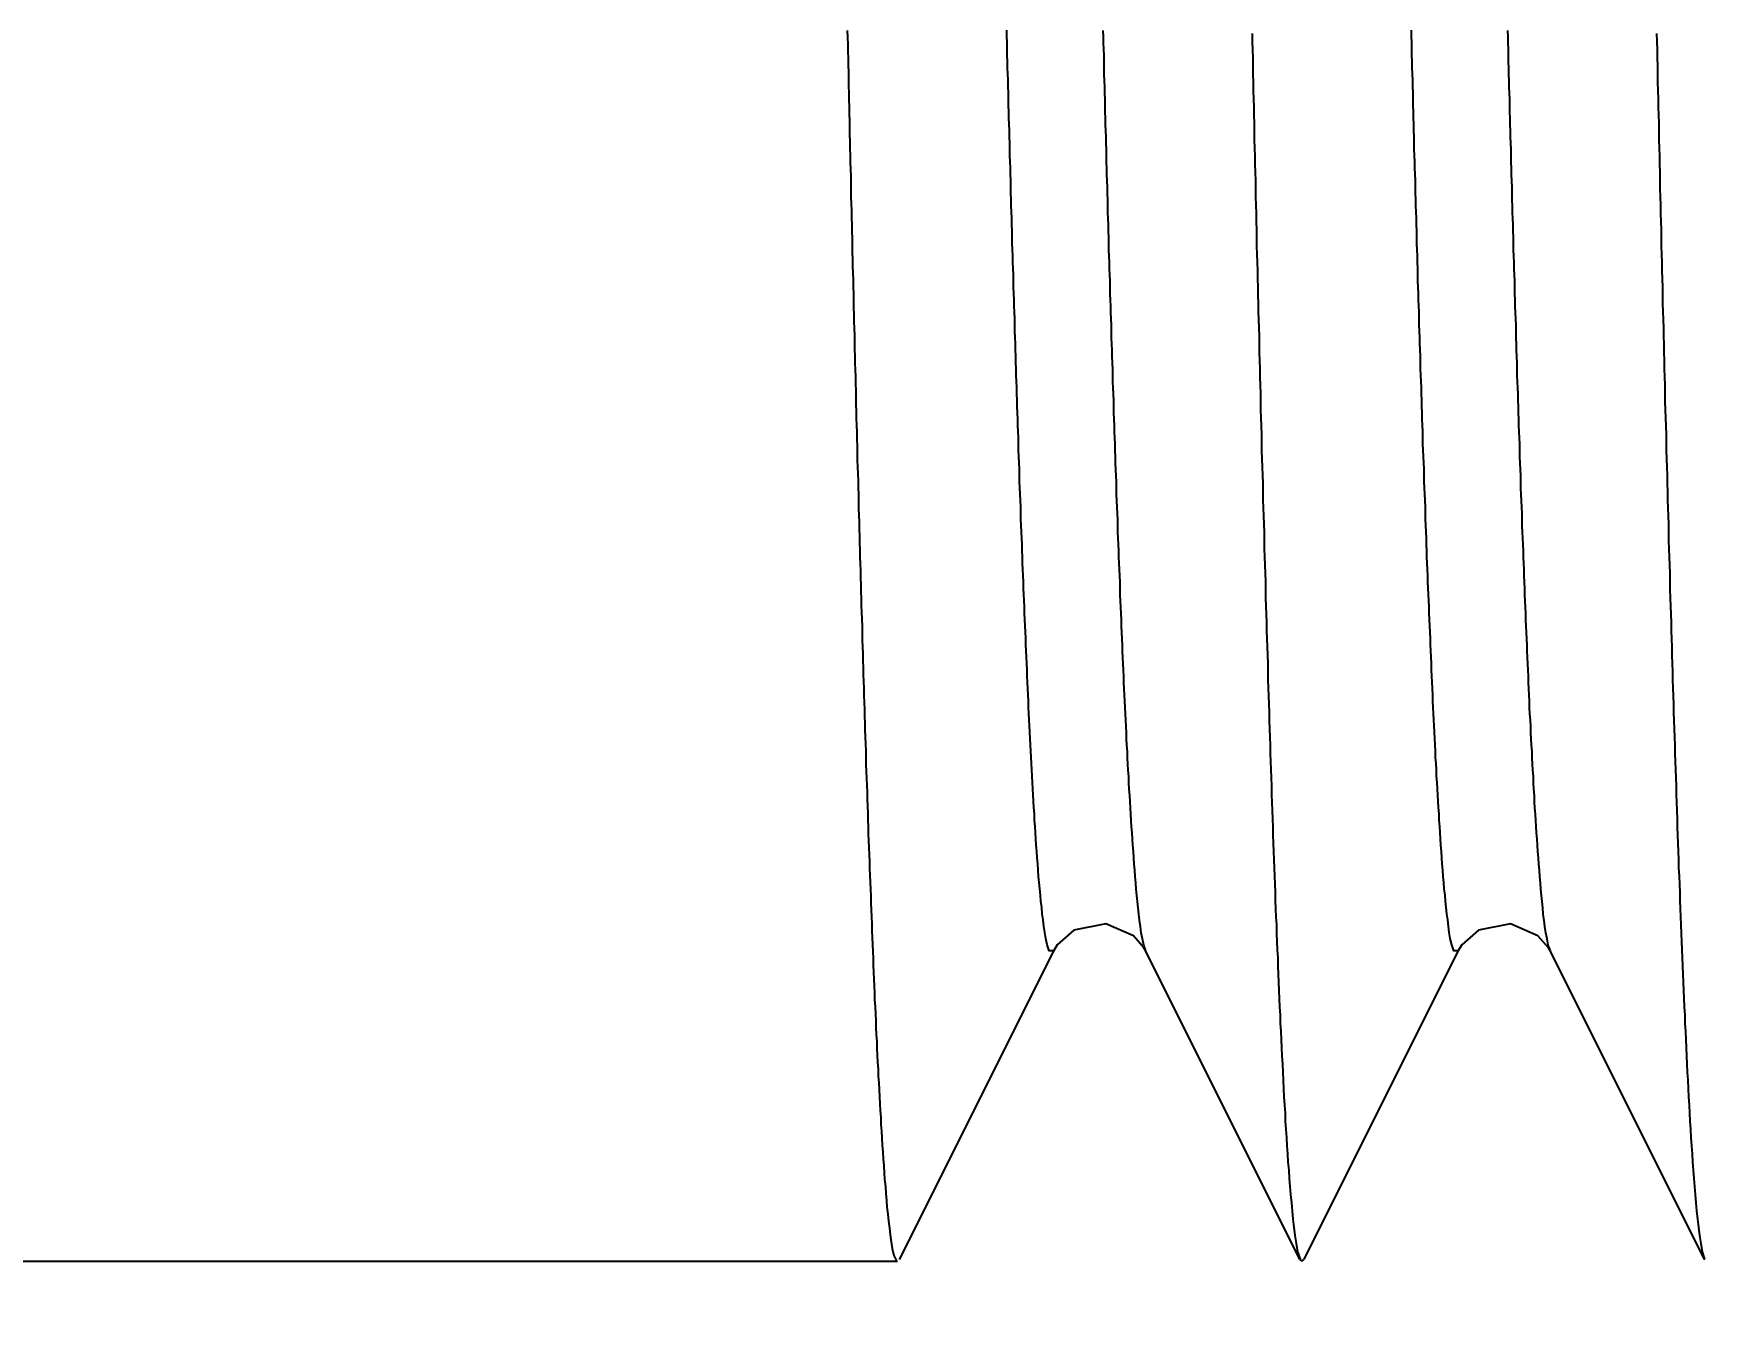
# Model space of a CAD drawing. Header units: millimetres. Extents: x 0 to 5600, y -67 to 2530.
# Drawn here: x 4103.92 to 4110.28, y 1441.9 to 1446.77 of the extents above; entities that cross this region are included whole.
import ezdxf

# ---------------------------------------------------------------- set-up
doc = ezdxf.new("R2010")
doc.units = ezdxf.units.MM
doc.layers.add('내부선 및 부속', color=4, linetype='Continuous')
doc.layers.add('치수선', color=7, linetype='Continuous')
doc.styles.add('____', font='')
doc.styles.get('____').set_extended_font_data('굴림')
doc.dimstyles.new('MSADIM', dxfattribs={"dimtxt": 33, "dimasz": 17, "dimexe": 10, "dimexo": 7.5, "dimgap": 10, "dimtad": 0, "dimtih": 1, "dimtoh": 1, "dimdec": 0, "dimzin": 1, "dimdsep": 46, "dimtxsty": '____', "dimcen": 11.25, "dimadec": 0, "dimazin": 0, "dimtfac": 1, "dimtdec": 0, "dimtix": 1, "dimtmove": 0, "dimatfit": 3, "dimfxl": 1, "dimtolj": 1, "dimtzin": 1, "dimarcsym": 0})

# ---------------------------------------------------------------- blocks, each defined once
blk = doc.blocks.new('*D6')
at = {"layer": '치수선', "color": 0, "linetype": 'Continuous', "lineweight": -2, "transparency": 16777216}
for p, q in [((4756.2135, 1571.0221), (4756.2135, 1227.9146)), ((4056.2135, 1376.0221), (4056.2135, 1227.9146)), ((4073.2135, 1237.9146), (4369.083, 1237.9146)), ((4739.2135, 1237.9146), (4443.344, 1237.9146))]:
    blk.add_line(p, q, dxfattribs=at)
at = {"layer": '치수선', "color": 0, "linetype": 'Continuous', "transparency": 16777216}
for points in [[(4073.2135, 1240.7479), (4073.2135, 1235.0813), (4056.2135, 1237.9146)], [(4739.2135, 1240.7479), (4739.2135, 1235.0813), (4756.2135, 1237.9146)]]:
    blk.add_solid(points, dxfattribs=at)
at = {"layer": '치수선', "color": 0, "linetype": 'Continuous', "transparency": 16777216, "insert": (4406.2135, 1237.9146), "char_height": 25, "attachment_point": 5, "style": '____'}
blk.add_mtext('\\A1;700', dxfattribs=at)

msp = doc.modelspace()

# ---------------------------------------------------------------- linework, layer by layer
at = {"layer": '내부선 및 부속', "linetype": 'Continuous'}
for p, q in [((4107.7988, 1443.2778), (4107.2119, 1442.1047)), ((4108.7371, 1442.1047), (4108.1503, 1443.2778)), ((4109.3386, 1443.2778), (4108.7518, 1442.1047)), ((4110.277, 1442.1047), (4109.6901, 1443.2778)), ((4072.6382, 1442.0974), (4107.2046, 1442.0974)), ((4072.6382, 1442.0974), (4107.2046, 1442.0974)), ((4107.2036, 1442.0975), (4107.2046, 1442.0974)), ((4108.7371, 1442.1047), (4108.7444, 1442.0974)), ((4108.7444, 1442.0974), (4108.7518, 1442.1047))]:
    msp.add_line(p, q, dxfattribs=at)
at = {"layer": '내부선 및 부속', "linetype": 'Continuous', "flags": 128}
for points in [[(4107.0144, 1446.7801), (4107.0154, 1446.7531), (4107.0164, 1446.7271), (4107.0164, 1446.7011), (4107.0174, 1446.6741), (4107.0174, 1446.6481), (4107.0184, 1446.6211), (4107.0184, 1446.5951), (4107.0194, 1446.5691), (4107.0204, 1446.5421), (4107.0204, 1446.5161), (4107.0214, 1446.4901), (4107.0214, 1446.4631), (4107.0224, 1446.4371), (4107.0224, 1446.4111), (4107.0234, 1446.3841), (4107.0244, 1446.3581), (4107.0244, 1446.3321), (4107.0254, 1446.3051), (4107.0254, 1446.2791), (4107.0264, 1446.2531), (4107.0274, 1446.2261), (4107.0274, 1446.2001), (4107.0284, 1446.1741), (4107.0284, 1446.1471), (4107.0294, 1446.1211), (4107.0304, 1446.0951), (4107.0304, 1446.0681), (4107.0314, 1446.0421), (4107.0314, 1446.0161), (4107.0324, 1445.9891), (4107.0334, 1445.9631), (4107.0334, 1445.9631), (4107.0334, 1445.9371), (4107.0344, 1445.9101), (4107.0344, 1445.8841), (4107.0354, 1445.8571), (4107.0364, 1445.8311), (4107.0364, 1445.8051), (4107.0374, 1445.7781), (4107.0384, 1445.7521), (4107.0384, 1445.7261), (4107.0394, 1445.6991), (4107.0394, 1445.6731), (4107.0404, 1445.6471), (4107.0414, 1445.6201), (4107.0414, 1445.5941), (4107.0424, 1445.5681), (4107.0434, 1445.5411), (4107.0434, 1445.5151), (4107.0444, 1445.4891), (4107.0454, 1445.4621), (4107.0454, 1445.4361), (4107.0464, 1445.4101), (4107.0464, 1445.3831), (4107.0474, 1445.3571), (4107.0484, 1445.3311), (4107.0484, 1445.3041), (4107.0494, 1445.2781), (4107.0504, 1445.2521), (4107.0504, 1445.2251), (4107.0514, 1445.1991), (4107.0524, 1445.1731), (4107.0524, 1445.1461), (4107.0534, 1445.1201), (4107.0544, 1445.0941), (4107.0554, 1445.0671), (4107.0554, 1445.0411), (4107.0564, 1445.0151), (4107.0574, 1444.9881), (4107.0574, 1444.9621), (4107.0584, 1444.9351), (4107.0594, 1444.9091), (4107.0594, 1444.8831), (4107.0604, 1444.8561), (4107.0614, 1444.8301), (4107.0624, 1444.8041), (4107.0624, 1444.7771), (4107.0634, 1444.7511), (4107.0644, 1444.7251), (4107.0644, 1444.6981), (4107.0654, 1444.6721), (4107.0664, 1444.6461), (4107.0674, 1444.6191), (4107.0674, 1444.5931), (4107.0684, 1444.5671), (4107.0694, 1444.5401), (4107.0704, 1444.5141), (4107.0704, 1444.4881), (4107.0714, 1444.4611), (4107.0724, 1444.4351), (4107.0734, 1444.4091), (4107.0734, 1444.3821), (4107.0744, 1444.3561), (4107.0754, 1444.3301), (4107.0764, 1444.3031), (4107.0774, 1444.2771), (4107.0774, 1444.2511), (4107.0784, 1444.2241), (4107.0794, 1444.1981), (4107.0804, 1444.1721), (4107.0814, 1444.1451), (4107.0814, 1444.1191), (4107.0824, 1444.0931), (4107.0834, 1444.0661), (4107.0844, 1444.0401), (4107.0854, 1444.0141), (4107.0854, 1443.9871), (4107.0864, 1443.9611), (4107.0874, 1443.9351), (4107.0884, 1443.9081), (4107.0894, 1443.8821), (4107.0904, 1443.8561), (4107.0914, 1443.8291), (4107.0924, 1443.8031), (4107.0924, 1443.7771), (4107.0934, 1443.7501), (4107.0944, 1443.7241), (4107.0954, 1443.6981), (4107.0964, 1443.6711), (4107.0974, 1443.6451), (4107.0984, 1443.6191), (4107.0994, 1443.5921), (4107.1004, 1443.5661), (4107.1014, 1443.5401), (4107.1024, 1443.5131), (4107.1034, 1443.4871), (4107.1044, 1443.4611), (4107.1054, 1443.4341), (4107.1064, 1443.4081), (4107.1074, 1443.3821), (4107.1084, 1443.3551), (4107.1094, 1443.3291), (4107.1094, 1443.3291), (4107.1104, 1443.3031), (4107.1114, 1443.2761), (4107.1124, 1443.2501), (4107.1134, 1443.2241), (4107.1144, 1443.1971), (4107.1154, 1443.1711), (4107.1164, 1443.1451), (4107.1174, 1443.1181), (4107.1184, 1443.0921), (4107.1204, 1443.0661), (4107.1214, 1443.0391), (4107.1224, 1443.0131), (4107.1234, 1442.9871), (4107.1244, 1442.9601), (4107.1264, 1442.9341), (4107.1274, 1442.9081), (4107.1284, 1442.8811), (4107.1294, 1442.8551), (4107.1314, 1442.8291), (4107.1324, 1442.8021), (4107.1344, 1442.7761), (4107.1354, 1442.7501), (4107.1364, 1442.7231), (4107.1384, 1442.6971), (4107.1394, 1442.6711), (4107.1414, 1442.6451), (4107.1424, 1442.6181), (4107.1444, 1442.5921), (4107.1464, 1442.5661), (4107.1474, 1442.5391), (4107.1494, 1442.5131), (4107.1514, 1442.4871), (4107.1534, 1442.4601), (4107.1544, 1442.4341), (4107.1564, 1442.4081), (4107.1594, 1442.3821), (4107.1614, 1442.3551), (4107.1634, 1442.3291), (4107.1654, 1442.3031), (4107.1684, 1442.2771), (4107.1714, 1442.2501), (4107.1744, 1442.2241), (4107.1774, 1442.1981), (4107.1814, 1442.1721), (4107.1854, 1442.1461), (4107.1914, 1442.1201), (4107.2034, 1442.0971), (4107.2034, 1442.0971)], [(4107.7984, 1443.2781), (4107.7824, 1443.2791), (4107.7754, 1443.3021), (4107.7704, 1443.3251), (4107.7664, 1443.3481), (4107.7624, 1443.3721), (4107.7594, 1443.3961), (4107.7564, 1443.4191), (4107.7544, 1443.4431), (4107.7514, 1443.4671), (4107.7494, 1443.4911), (4107.7474, 1443.5141), (4107.7444, 1443.5381), (4107.7424, 1443.5621), (4107.7414, 1443.5861), (4107.7394, 1443.6101), (4107.7374, 1443.6331), (4107.7354, 1443.6571), (4107.7334, 1443.6811), (4107.7324, 1443.7051), (4107.7304, 1443.7291), (4107.7294, 1443.7521), (4107.7274, 1443.7761), (4107.7264, 1443.8001), (4107.7244, 1443.8241), (4107.7234, 1443.8481), (4107.7214, 1443.8721), (4107.7204, 1443.8951), (4107.7194, 1443.9191), (4107.7174, 1443.9431), (4107.7164, 1443.9671), (4107.7154, 1443.9911), (4107.7144, 1444.0151), (4107.7124, 1444.0381), (4107.7114, 1444.0621), (4107.7104, 1444.0861), (4107.7094, 1444.1101), (4107.7084, 1444.1341), (4107.7064, 1444.1581), (4107.7054, 1444.1811), (4107.7044, 1444.2051), (4107.7034, 1444.2291), (4107.7024, 1444.2531), (4107.7014, 1444.2771), (4107.7004, 1444.3011), (4107.6994, 1444.3241), (4107.6984, 1444.3481), (4107.6974, 1444.3721), (4107.6964, 1444.3961), (4107.6954, 1444.4201), (4107.6944, 1444.4441), (4107.6934, 1444.4681), (4107.6924, 1444.4911), (4107.6914, 1444.5151), (4107.6904, 1444.5391), (4107.6894, 1444.5631), (4107.6884, 1444.5871), (4107.6874, 1444.6111), (4107.6864, 1444.6341), (4107.6854, 1444.6581), (4107.6844, 1444.6821), (4107.6834, 1444.7061), (4107.6824, 1444.7301), (4107.6814, 1444.7541), (4107.6814, 1444.7781), (4107.6804, 1444.8011), (4107.6794, 1444.8251), (4107.6784, 1444.8491), (4107.6774, 1444.8731), (4107.6764, 1444.8971), (4107.6754, 1444.9211), (4107.6754, 1444.9451), (4107.6744, 1444.9681), (4107.6734, 1444.9921), (4107.6724, 1445.0161), (4107.6714, 1445.0401), (4107.6704, 1445.0641), (4107.6704, 1445.0881), (4107.6694, 1445.1121), (4107.6684, 1445.1351), (4107.6674, 1445.1591), (4107.6664, 1445.1831), (4107.6664, 1445.2071), (4107.6654, 1445.2311), (4107.6644, 1445.2551), (4107.6634, 1445.2781), (4107.6634, 1445.3021), (4107.6624, 1445.3261), (4107.6614, 1445.3501), (4107.6604, 1445.3741), (4107.6594, 1445.3981), (4107.6594, 1445.4221), (4107.6584, 1445.4451), (4107.6574, 1445.4691), (4107.6574, 1445.4931), (4107.6564, 1445.5171), (4107.6554, 1445.5411), (4107.6544, 1445.5651), (4107.6544, 1445.5891), (4107.6534, 1445.6121), (4107.6524, 1445.6361), (4107.6524, 1445.6361), (4107.6514, 1445.6601), (4107.6514, 1445.6841), (4107.6504, 1445.7081), (4107.6494, 1445.7321), (4107.6494, 1445.7561), (4107.6484, 1445.7791), (4107.6474, 1445.8031), (4107.6474, 1445.8271), (4107.6464, 1445.8511), (4107.6454, 1445.8751), (4107.6444, 1445.8991), (4107.6444, 1445.9231), (4107.6434, 1445.9461), (4107.6424, 1445.9701), (4107.6424, 1445.9941), (4107.6414, 1446.0181), (4107.6404, 1446.0421), (4107.6404, 1446.0661), (4107.6394, 1446.0901), (4107.6384, 1446.1141), (4107.6384, 1446.1371), (4107.6374, 1446.1611), (4107.6364, 1446.1851), (4107.6364, 1446.2091), (4107.6354, 1446.2331), (4107.6354, 1446.2571), (4107.6344, 1446.2811), (4107.6334, 1446.3041), (4107.6334, 1446.3281), (4107.6324, 1446.3521), (4107.6314, 1446.3761), (4107.6314, 1446.4001), (4107.6304, 1446.4241), (4107.6294, 1446.4481), (4107.6294, 1446.4711), (4107.6284, 1446.4951), (4107.6284, 1446.5191), (4107.6274, 1446.5431), (4107.6264, 1446.5671), (4107.6264, 1446.5911), (4107.6254, 1446.6151), (4107.6244, 1446.6381), (4107.6244, 1446.6621), (4107.6234, 1446.6861), (4107.6234, 1446.7101), (4107.6224, 1446.7341), (4107.6214, 1446.7581), (4107.6214, 1446.7821)], [(4108.1504, 1443.2781), (4108.1424, 1443.3001), (4108.1374, 1443.3241), (4108.1334, 1443.3471), (4108.1304, 1443.3711), (4108.1264, 1443.3951), (4108.1234, 1443.4181), (4108.1214, 1443.4421), (4108.1184, 1443.4661), (4108.1164, 1443.4891), (4108.1144, 1443.5131), (4108.1124, 1443.5371), (4108.1104, 1443.5611), (4108.1084, 1443.5851), (4108.1064, 1443.6081), (4108.1044, 1443.6321), (4108.1034, 1443.6561), (4108.1014, 1443.6801), (4108.0994, 1443.7041), (4108.0984, 1443.7271), (4108.0964, 1443.7511), (4108.0944, 1443.7751), (4108.0934, 1443.7991), (4108.0924, 1443.8231), (4108.0904, 1443.8461), (4108.0894, 1443.8701), (4108.0874, 1443.8941), (4108.0864, 1443.9181), (4108.0854, 1443.9421), (4108.0834, 1443.9661), (4108.0824, 1443.9891), (4108.0814, 1444.0131), (4108.0804, 1444.0371), (4108.0784, 1444.0611), (4108.0774, 1444.0851), (4108.0764, 1444.1091), (4108.0754, 1444.1321), (4108.0744, 1444.1561), (4108.0734, 1444.1801), (4108.0724, 1444.2041), (4108.0704, 1444.2281), (4108.0694, 1444.2521), (4108.0684, 1444.2761), (4108.0674, 1444.2991), (4108.0664, 1444.3231), (4108.0654, 1444.3471), (4108.0644, 1444.3711), (4108.0634, 1444.3951), (4108.0624, 1444.4191), (4108.0614, 1444.4421), (4108.0604, 1444.4661), (4108.0594, 1444.4901), (4108.0584, 1444.5141), (4108.0574, 1444.5381), (4108.0564, 1444.5621), (4108.0554, 1444.5861), (4108.0544, 1444.6091), (4108.0534, 1444.6331), (4108.0524, 1444.6571), (4108.0524, 1444.6811), (4108.0514, 1444.7051), (4108.0504, 1444.7291), (4108.0494, 1444.7531), (4108.0484, 1444.7761), (4108.0474, 1444.8001), (4108.0464, 1444.8241), (4108.0454, 1444.8481), (4108.0444, 1444.8721), (4108.0444, 1444.8961), (4108.0434, 1444.9191), (4108.0424, 1444.9431), (4108.0414, 1444.9671), (4108.0404, 1444.9911), (4108.0394, 1445.0151), (4108.0394, 1445.0391), (4108.0384, 1445.0631), (4108.0374, 1445.0861), (4108.0364, 1445.1101), (4108.0354, 1445.1341), (4108.0354, 1445.1581), (4108.0344, 1445.1821), (4108.0334, 1445.2061), (4108.0324, 1445.2301), (4108.0314, 1445.2531), (4108.0314, 1445.2771), (4108.0304, 1445.3011), (4108.0294, 1445.3251), (4108.0284, 1445.3491), (4108.0284, 1445.3731), (4108.0274, 1445.3971), (4108.0264, 1445.4201), (4108.0254, 1445.4441), (4108.0254, 1445.4681), (4108.0244, 1445.4921), (4108.0234, 1445.5161), (4108.0224, 1445.5401), (4108.0224, 1445.5641), (4108.0214, 1445.5871), (4108.0204, 1445.6111), (4108.0194, 1445.6351), (4108.0194, 1445.6591), (4108.0194, 1445.6591), (4108.0184, 1445.6831), (4108.0174, 1445.7071), (4108.0174, 1445.7311), (4108.0164, 1445.7541), (4108.0154, 1445.7781), (4108.0154, 1445.8021), (4108.0144, 1445.8261), (4108.0134, 1445.8501), (4108.0124, 1445.8741), (4108.0124, 1445.8981), (4108.0114, 1445.9211), (4108.0104, 1445.9451), (4108.0104, 1445.9691), (4108.0094, 1445.9931), (4108.0084, 1446.0171), (4108.0084, 1446.0411), (4108.0074, 1446.0651), (4108.0064, 1446.0881), (4108.0064, 1446.1121), (4108.0054, 1446.1361), (4108.0044, 1446.1601), (4108.0044, 1446.1841), (4108.0034, 1446.2081), (4108.0024, 1446.2321), (4108.0024, 1446.2551), (4108.0014, 1446.2791), (4108.0014, 1446.3031), (4108.0004, 1446.3271), (4107.9994, 1446.3511), (4107.9994, 1446.3751), (4107.9984, 1446.3991), (4107.9974, 1446.4221), (4107.9974, 1446.4461), (4107.9964, 1446.4701), (4107.9954, 1446.4941), (4107.9954, 1446.5181), (4107.9944, 1446.5421), (4107.9944, 1446.5661), (4107.9934, 1446.5891), (4107.9924, 1446.6131), (4107.9924, 1446.6371), (4107.9914, 1446.6611), (4107.9914, 1446.6851), (4107.9904, 1446.7091), (4107.9894, 1446.7331), (4107.9894, 1446.7561), (4107.9884, 1446.7801)], [(4108.5554, 1446.7691), (4108.5554, 1446.7381), (4108.5564, 1446.7071), (4108.5574, 1446.6761), (4108.5574, 1446.6451), (4108.5584, 1446.6141), (4108.5594, 1446.5831), (4108.5594, 1446.5511), (4108.5604, 1446.5201), (4108.5614, 1446.4891), (4108.5614, 1446.4581), (4108.5624, 1446.4271), (4108.5634, 1446.3961), (4108.5634, 1446.3651), (4108.5644, 1446.3331), (4108.5654, 1446.3021), (4108.5654, 1446.2711), (4108.5664, 1446.2401), (4108.5674, 1446.2091), (4108.5674, 1446.1781), (4108.5684, 1446.1471), (4108.5694, 1446.1161), (4108.5704, 1446.0841), (4108.5704, 1446.0531), (4108.5714, 1446.0221), (4108.5724, 1445.9911), (4108.5724, 1445.9601), (4108.5734, 1445.9291), (4108.5744, 1445.8981), (4108.5754, 1445.8671), (4108.5754, 1445.8351), (4108.5764, 1445.8041), (4108.5774, 1445.7731), (4108.5784, 1445.7421), (4108.5784, 1445.7111), (4108.5794, 1445.6801), (4108.5804, 1445.6491), (4108.5814, 1445.6181), (4108.5814, 1445.5861), (4108.5824, 1445.5551), (4108.5834, 1445.5241), (4108.5844, 1445.4931), (4108.5844, 1445.4621), (4108.5854, 1445.4311), (4108.5864, 1445.4001), (4108.5874, 1445.3681), (4108.5874, 1445.3371), (4108.5884, 1445.3061), (4108.5894, 1445.2751), (4108.5904, 1445.2441), (4108.5914, 1445.2131), (4108.5914, 1445.1821), (4108.5924, 1445.1511), (4108.5934, 1445.1191), (4108.5944, 1445.0881), (4108.5954, 1445.0571), (4108.5954, 1445.0261), (4108.5964, 1444.9951), (4108.5974, 1444.9641), (4108.5984, 1444.9331), (4108.5994, 1444.9021), (4108.6004, 1444.8701), (4108.6004, 1444.8391), (4108.6014, 1444.8081), (4108.6024, 1444.7771), (4108.6034, 1444.7461), (4108.6044, 1444.7151), (4108.6054, 1444.6841), (4108.6064, 1444.6531), (4108.6064, 1444.6211), (4108.6074, 1444.5901), (4108.6084, 1444.5591), (4108.6094, 1444.5281), (4108.6104, 1444.4971), (4108.6114, 1444.4661), (4108.6124, 1444.4351), (4108.6134, 1444.4041), (4108.6144, 1444.3721), (4108.6144, 1444.3411), (4108.6154, 1444.3101), (4108.6164, 1444.2791), (4108.6174, 1444.2481), (4108.6184, 1444.2171), (4108.6194, 1444.1861), (4108.6204, 1444.1551), (4108.6214, 1444.1231), (4108.6224, 1444.0921), (4108.6234, 1444.0611), (4108.6244, 1444.0301), (4108.6254, 1443.9991), (4108.6264, 1443.9681), (4108.6274, 1443.9371), (4108.6284, 1443.9061), (4108.6294, 1443.8741), (4108.6304, 1443.8431), (4108.6314, 1443.8121), (4108.6314, 1443.8121), (4108.6324, 1443.7811), (4108.6334, 1443.7501), (4108.6344, 1443.7191), (4108.6354, 1443.6881), (4108.6364, 1443.6571), (4108.6374, 1443.6261), (4108.6394, 1443.5941), (4108.6404, 1443.5631), (4108.6414, 1443.5321), (4108.6424, 1443.5011), (4108.6434, 1443.4701), (4108.6444, 1443.4391), (4108.6454, 1443.4081), (4108.6474, 1443.3771), (4108.6484, 1443.3451), (4108.6494, 1443.3141), (4108.6504, 1443.2831), (4108.6524, 1443.2521), (4108.6534, 1443.2211), (4108.6544, 1443.1901), (4108.6554, 1443.1591), (4108.6574, 1443.1281), (4108.6584, 1443.0971), (4108.6594, 1443.0651), (4108.6614, 1443.0341), (4108.6624, 1443.0031), (4108.6644, 1442.9721), (4108.6654, 1442.9411), (4108.6674, 1442.9101), (4108.6684, 1442.8791), (4108.6704, 1442.8481), (4108.6714, 1442.8171), (4108.6734, 1442.7861), (4108.6744, 1442.7541), (4108.6764, 1442.7231), (4108.6784, 1442.6921), (4108.6804, 1442.6611), (4108.6814, 1442.6301), (4108.6834, 1442.5991), (4108.6854, 1442.5681), (4108.6874, 1442.5371), (4108.6894, 1442.5061), (4108.6914, 1442.4751), (4108.6944, 1442.4441), (4108.6964, 1442.4131), (4108.6984, 1442.3821), (4108.7014, 1442.3511), (4108.7044, 1442.3201), (4108.7074, 1442.2891), (4108.7104, 1442.2581), (4108.7134, 1442.2271), (4108.7174, 1442.1961), (4108.7224, 1442.1651), (4108.7284, 1442.1341), (4108.7374, 1442.1051), (4108.7374, 1442.1051)], [(4109.3384, 1443.2781), (4109.3224, 1443.2791), (4109.3154, 1443.3021), (4109.3094, 1443.3251), (4109.3054, 1443.3481), (4109.3024, 1443.3721), (4109.2994, 1443.3961), (4109.2964, 1443.4191), (4109.2934, 1443.4431), (4109.2914, 1443.4671), (4109.2894, 1443.4911), (4109.2864, 1443.5141), (4109.2844, 1443.5381), (4109.2824, 1443.5621), (4109.2804, 1443.5861), (4109.2784, 1443.6091), (4109.2774, 1443.6331), (4109.2754, 1443.6571), (4109.2734, 1443.6811), (4109.2724, 1443.7051), (4109.2704, 1443.7291), (4109.2694, 1443.7521), (4109.2674, 1443.7761), (4109.2664, 1443.8001), (4109.2644, 1443.8241), (4109.2634, 1443.8481), (4109.2614, 1443.8711), (4109.2604, 1443.8951), (4109.2594, 1443.9191), (4109.2574, 1443.9431), (4109.2564, 1443.9671), (4109.2554, 1443.9911), (4109.2534, 1444.0141), (4109.2524, 1444.0381), (4109.2514, 1444.0621), (4109.2504, 1444.0861), (4109.2494, 1444.1101), (4109.2474, 1444.1341), (4109.2464, 1444.1581), (4109.2454, 1444.1811), (4109.2444, 1444.2051), (4109.2434, 1444.2291), (4109.2424, 1444.2531), (4109.2414, 1444.2771), (4109.2404, 1444.3011), (4109.2394, 1444.3241), (4109.2384, 1444.3481), (4109.2374, 1444.3721), (4109.2364, 1444.3961), (4109.2354, 1444.4201), (4109.2344, 1444.4441), (4109.2334, 1444.4671), (4109.2324, 1444.4911), (4109.2314, 1444.5151), (4109.2304, 1444.5391), (4109.2294, 1444.5631), (4109.2284, 1444.5871), (4109.2274, 1444.6111), (4109.2264, 1444.6341), (4109.2254, 1444.6581), (4109.2244, 1444.6821), (4109.2234, 1444.7061), (4109.2224, 1444.7301), (4109.2214, 1444.7541), (4109.2204, 1444.7781), (4109.2204, 1444.8011), (4109.2194, 1444.8251), (4109.2184, 1444.8491), (4109.2174, 1444.8731), (4109.2164, 1444.8971), (4109.2154, 1444.9211), (4109.2144, 1444.9441), (4109.2144, 1444.9681), (4109.2134, 1444.9921), (4109.2124, 1445.0161), (4109.2114, 1445.0401), (4109.2104, 1445.0641), (4109.2094, 1445.0881), (4109.2094, 1445.1111), (4109.2084, 1445.1351), (4109.2074, 1445.1591), (4109.2064, 1445.1831), (4109.2054, 1445.2071), (4109.2054, 1445.2311), (4109.2044, 1445.2551), (4109.2034, 1445.2781), (4109.2024, 1445.3021), (4109.2024, 1445.3261), (4109.2014, 1445.3501), (4109.2004, 1445.3741), (4109.1994, 1445.3981), (4109.1994, 1445.4221), (4109.1984, 1445.4451), (4109.1974, 1445.4691), (4109.1964, 1445.4931), (4109.1964, 1445.5171), (4109.1954, 1445.5411), (4109.1944, 1445.5651), (4109.1934, 1445.5891), (4109.1934, 1445.6121), (4109.1924, 1445.6361), (4109.1924, 1445.6361), (4109.1914, 1445.6601), (4109.1914, 1445.6841), (4109.1904, 1445.7081), (4109.1894, 1445.7321), (4109.1884, 1445.7561), (4109.1884, 1445.7791), (4109.1874, 1445.8031), (4109.1864, 1445.8271), (4109.1864, 1445.8511), (4109.1854, 1445.8751), (4109.1844, 1445.8991), (4109.1844, 1445.9231), (4109.1834, 1445.9461), (4109.1824, 1445.9701), (4109.1824, 1445.9941), (4109.1814, 1446.0181), (4109.1804, 1446.0421), (4109.1804, 1446.0661), (4109.1794, 1446.0901), (4109.1784, 1446.1131), (4109.1784, 1446.1371), (4109.1774, 1446.1611), (4109.1764, 1446.1851), (4109.1764, 1446.2091), (4109.1754, 1446.2331), (4109.1744, 1446.2571), (4109.1744, 1446.2801), (4109.1734, 1446.3041), (4109.1724, 1446.3281), (4109.1724, 1446.3521), (4109.1714, 1446.3761), (4109.1704, 1446.4001), (4109.1704, 1446.4241), (4109.1694, 1446.4481), (4109.1694, 1446.4711), (4109.1684, 1446.4951), (4109.1674, 1446.5191), (4109.1674, 1446.5431), (4109.1664, 1446.5671), (4109.1664, 1446.5911), (4109.1654, 1446.6151), (4109.1644, 1446.6381), (4109.1644, 1446.6621), (4109.1634, 1446.6861), (4109.1624, 1446.7101), (4109.1624, 1446.7341), (4109.1614, 1446.7581), (4109.1614, 1446.7821)], [(4109.6904, 1443.2781), (4109.6824, 1443.3001), (4109.6774, 1443.3241), (4109.6734, 1443.3471), (4109.6694, 1443.3711), (4109.6664, 1443.3941), (4109.6634, 1443.4181), (4109.6614, 1443.4421), (4109.6584, 1443.4661), (4109.6564, 1443.4891), (4109.6544, 1443.5131), (4109.6524, 1443.5371), (4109.6504, 1443.5611), (4109.6484, 1443.5851), (4109.6464, 1443.6081), (4109.6444, 1443.6321), (4109.6424, 1443.6561), (4109.6414, 1443.6801), (4109.6394, 1443.7041), (4109.6374, 1443.7271), (4109.6364, 1443.7511), (4109.6344, 1443.7751), (4109.6334, 1443.7991), (4109.6314, 1443.8231), (4109.6304, 1443.8461), (4109.6294, 1443.8701), (4109.6274, 1443.8941), (4109.6264, 1443.9181), (4109.6254, 1443.9421), (4109.6234, 1443.9661), (4109.6224, 1443.9891), (4109.6214, 1444.0131), (4109.6204, 1444.0371), (4109.6184, 1444.0611), (4109.6174, 1444.0851), (4109.6164, 1444.1091), (4109.6154, 1444.1321), (4109.6144, 1444.1561), (4109.6124, 1444.1801), (4109.6114, 1444.2041), (4109.6104, 1444.2281), (4109.6094, 1444.2521), (4109.6084, 1444.2761), (4109.6074, 1444.2991), (4109.6064, 1444.3231), (4109.6054, 1444.3471), (4109.6044, 1444.3711), (4109.6034, 1444.3951), (4109.6024, 1444.4191), (4109.6014, 1444.4421), (4109.6004, 1444.4661), (4109.5994, 1444.4901), (4109.5984, 1444.5141), (4109.5974, 1444.5381), (4109.5964, 1444.5621), (4109.5954, 1444.5861), (4109.5944, 1444.6091), (4109.5934, 1444.6331), (4109.5924, 1444.6571), (4109.5914, 1444.6811), (4109.5904, 1444.7051), (4109.5904, 1444.7291), (4109.5894, 1444.7521), (4109.5884, 1444.7761), (4109.5874, 1444.8001), (4109.5864, 1444.8241), (4109.5854, 1444.8481), (4109.5844, 1444.8721), (4109.5834, 1444.8961), (4109.5834, 1444.9191), (4109.5824, 1444.9431), (4109.5814, 1444.9671), (4109.5804, 1444.9911), (4109.5794, 1445.0151), (4109.5784, 1445.0391), (4109.5784, 1445.0631), (4109.5774, 1445.0861), (4109.5764, 1445.1101), (4109.5754, 1445.1341), (4109.5744, 1445.1581), (4109.5744, 1445.1821), (4109.5734, 1445.2061), (4109.5724, 1445.2301), (4109.5714, 1445.2531), (4109.5704, 1445.2771), (4109.5704, 1445.3011), (4109.5694, 1445.3251), (4109.5684, 1445.3491), (4109.5674, 1445.3731), (4109.5674, 1445.3971), (4109.5664, 1445.4201), (4109.5654, 1445.4441), (4109.5644, 1445.4681), (4109.5644, 1445.4921), (4109.5634, 1445.5161), (4109.5624, 1445.5401), (4109.5614, 1445.5641), (4109.5614, 1445.5871), (4109.5604, 1445.6111), (4109.5594, 1445.6351), (4109.5594, 1445.6591), (4109.5594, 1445.6591), (4109.5584, 1445.6831), (4109.5574, 1445.7071), (4109.5564, 1445.7311), (4109.5564, 1445.7541), (4109.5554, 1445.7781), (4109.5544, 1445.8021), (4109.5544, 1445.8261), (4109.5534, 1445.8501), (4109.5524, 1445.8741), (4109.5524, 1445.8981), (4109.5514, 1445.9211), (4109.5504, 1445.9451), (4109.5504, 1445.9691), (4109.5494, 1445.9931), (4109.5484, 1446.0171), (4109.5484, 1446.0411), (4109.5474, 1446.0651), (4109.5464, 1446.0881), (4109.5464, 1446.1121), (4109.5454, 1446.1361), (4109.5444, 1446.1601), (4109.5444, 1446.1841), (4109.5434, 1446.2081), (4109.5424, 1446.2321), (4109.5424, 1446.2551), (4109.5414, 1446.2791), (4109.5404, 1446.3031), (4109.5404, 1446.3271), (4109.5394, 1446.3511), (4109.5384, 1446.3751), (4109.5384, 1446.3991), (4109.5374, 1446.4221), (4109.5374, 1446.4461), (4109.5364, 1446.4701), (4109.5354, 1446.4941), (4109.5354, 1446.5181), (4109.5344, 1446.5421), (4109.5334, 1446.5661), (4109.5334, 1446.5891), (4109.5324, 1446.6131), (4109.5324, 1446.6371), (4109.5314, 1446.6611), (4109.5304, 1446.6851), (4109.5304, 1446.7091), (4109.5294, 1446.7331), (4109.5294, 1446.7561), (4109.5284, 1446.7801)], [(4110.0944, 1446.7691), (4110.0954, 1446.7381), (4110.0964, 1446.7071), (4110.0964, 1446.6761), (4110.0974, 1446.6451), (4110.0984, 1446.6141), (4110.0984, 1446.5831), (4110.0994, 1446.5511), (4110.1004, 1446.5201), (4110.1004, 1446.4891), (4110.1014, 1446.4581), (4110.1024, 1446.4271), (4110.1024, 1446.3961), (4110.1034, 1446.3651), (4110.1044, 1446.3331), (4110.1054, 1446.3021), (4110.1054, 1446.2711), (4110.1064, 1446.2401), (4110.1074, 1446.2091), (4110.1074, 1446.1781), (4110.1084, 1446.1471), (4110.1094, 1446.1161), (4110.1094, 1446.0841), (4110.1104, 1446.0531), (4110.1114, 1446.0221), (4110.1124, 1445.9911), (4110.1124, 1445.9601), (4110.1134, 1445.9291), (4110.1144, 1445.8981), (4110.1144, 1445.8671), (4110.1154, 1445.8351), (4110.1164, 1445.8041), (4110.1174, 1445.7731), (4110.1174, 1445.7421), (4110.1184, 1445.7111), (4110.1194, 1445.6801), (4110.1204, 1445.6491), (4110.1204, 1445.6181), (4110.1214, 1445.5861), (4110.1224, 1445.5551), (4110.1234, 1445.5241), (4110.1234, 1445.4931), (4110.1244, 1445.4621), (4110.1254, 1445.4311), (4110.1264, 1445.4001), (4110.1264, 1445.3681), (4110.1274, 1445.3371), (4110.1284, 1445.3061), (4110.1294, 1445.2751), (4110.1304, 1445.2441), (4110.1304, 1445.2131), (4110.1314, 1445.1821), (4110.1324, 1445.1511), (4110.1334, 1445.1191), (4110.1344, 1445.0881), (4110.1344, 1445.0571), (4110.1354, 1445.0261), (4110.1364, 1444.9951), (4110.1374, 1444.9641), (4110.1384, 1444.9331), (4110.1394, 1444.9021), (4110.1394, 1444.8701), (4110.1404, 1444.8391), (4110.1414, 1444.8081), (4110.1424, 1444.7771), (4110.1434, 1444.7461), (4110.1444, 1444.7151), (4110.1444, 1444.6841), (4110.1454, 1444.6531), (4110.1464, 1444.6211), (4110.1474, 1444.5901), (4110.1484, 1444.5591), (4110.1494, 1444.5281), (4110.1504, 1444.4971), (4110.1514, 1444.4661), (4110.1524, 1444.4351), (4110.1524, 1444.4041), (4110.1534, 1444.3721), (4110.1544, 1444.3411), (4110.1554, 1444.3101), (4110.1564, 1444.2791), (4110.1574, 1444.2481), (4110.1584, 1444.2171), (4110.1594, 1444.1861), (4110.1604, 1444.1551), (4110.1614, 1444.1231), (4110.1624, 1444.0921), (4110.1634, 1444.0611), (4110.1644, 1444.0301), (4110.1654, 1443.9991), (4110.1664, 1443.9681), (4110.1674, 1443.9371), (4110.1684, 1443.9061), (4110.1694, 1443.8741), (4110.1704, 1443.8431), (4110.1714, 1443.8121), (4110.1714, 1443.8121), (4110.1724, 1443.7811), (4110.1734, 1443.7501), (4110.1744, 1443.7191), (4110.1754, 1443.6881), (4110.1764, 1443.6571), (4110.1774, 1443.6261), (4110.1784, 1443.5941), (4110.1804, 1443.5631), (4110.1814, 1443.5321), (4110.1824, 1443.5011), (4110.1834, 1443.4701), (4110.1844, 1443.4391), (4110.1854, 1443.4081), (4110.1864, 1443.3771), (4110.1884, 1443.3451), (4110.1894, 1443.3141), (4110.1904, 1443.2831), (4110.1914, 1443.2521), (4110.1934, 1443.2211), (4110.1944, 1443.1901), (4110.1954, 1443.1591), (4110.1974, 1443.1281), (4110.1984, 1443.0971), (4110.1994, 1443.0651), (4110.2014, 1443.0341), (4110.2024, 1443.0031), (4110.2044, 1442.9721), (4110.2054, 1442.9411), (4110.2064, 1442.9101), (4110.2084, 1442.8791), (4110.2094, 1442.8481), (4110.2114, 1442.8171), (4110.2134, 1442.7861), (4110.2144, 1442.7541), (4110.2164, 1442.7231), (4110.2184, 1442.6921), (4110.2194, 1442.6611), (4110.2214, 1442.6301), (4110.2234, 1442.5991), (4110.2254, 1442.5681), (4110.2274, 1442.5371), (4110.2294, 1442.5061), (4110.2314, 1442.4751), (4110.2334, 1442.4441), (4110.2364, 1442.4131), (4110.2384, 1442.3821), (4110.2414, 1442.3511), (4110.2444, 1442.3201), (4110.2464, 1442.2891), (4110.2504, 1442.2581), (4110.2534, 1442.2271), (4110.2574, 1442.1961), (4110.2624, 1442.1651), (4110.2674, 1442.1341), (4110.2774, 1442.1051), (4110.2774, 1442.1051)], [(4108.1503, 1443.2777), (4108.1435, 1443.2899), (4108.1031, 1443.3358), (4107.9988, 1443.3818), (4107.8764, 1443.3568), (4107.8133, 1443.3014), (4107.7988, 1443.2778)], [(4109.6902, 1443.2777), (4109.6834, 1443.2899), (4109.6429, 1443.3358), (4109.5387, 1443.3818), (4109.4162, 1443.3568), (4109.3531, 1443.3014), (4109.3386, 1443.2778)]]:
    msp.add_lwpolyline(points, dxfattribs=at)

# ---------------------------------------------------------------- dimensions: what is measured, and where the dimension line sits
at = {"layer": '치수선', "linetype": 'Continuous'}
dim = msp.add_linear_dim(base=(4756.2135, 1237.9146), p1=(4056.2135, 1383.5221), p2=(4756.2135, 1578.5221), dimstyle='MSADIM', override={"dimtxt": 25}, dxfattribs=at)
dim.commit()
dim.dimension.update_dxf_attribs({"geometry": '*D6', "text_midpoint": (4406.2135, 1237.9146)})

doc.saveas('drawing.dxf')
